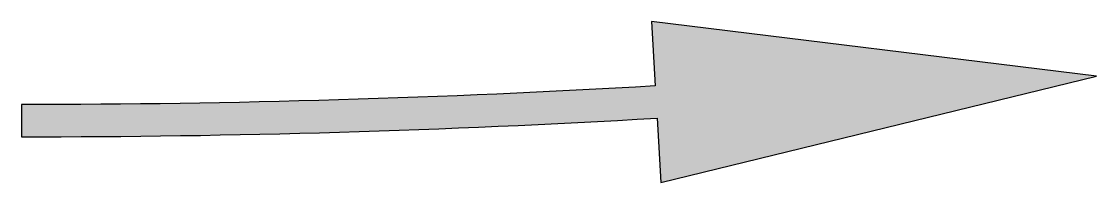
# Model space of a CAD drawing. Header units: metres. Extents: x 0 to 5, y -0.29 to 0.46.
import ezdxf

# ---------------------------------------------------------------- set-up
doc = ezdxf.new("R2010")
doc.units = ezdxf.units.M
doc.header["$LTSCALE"] = 0.2

msp = doc.modelspace()

# ---------------------------------------------------------------- hatches: boundary and pattern name
at = {"true_color": 0xfaf528}
msp.add_hatch(color=2, dxfattribs=at).paths.add_polyline_path([(2.9272, 0.4613), (2.9449, 0.1618, -0.014734), (0, 0.075), (0, -0.075, 0.014734), (2.9537, 0.0121), (2.9714, -0.2874), (4.9957, 0.2077)])

# ---------------------------------------------------------------- linework, layer by layer
at = {"color": 2, "true_color": 0xfaf528, "flags": 128}
msp.add_lwpolyline([(2.9537, 0.0121), (2.9714, -0.2874), (4.9957, 0.2077), (2.9272, 0.4613), (2.9449, 0.1618, -0.014734), (0, 0.075), (0, -0.075, 0.014734)], format="xyb", close=True, dxfattribs=at)

doc.saveas('drawing.dxf')
